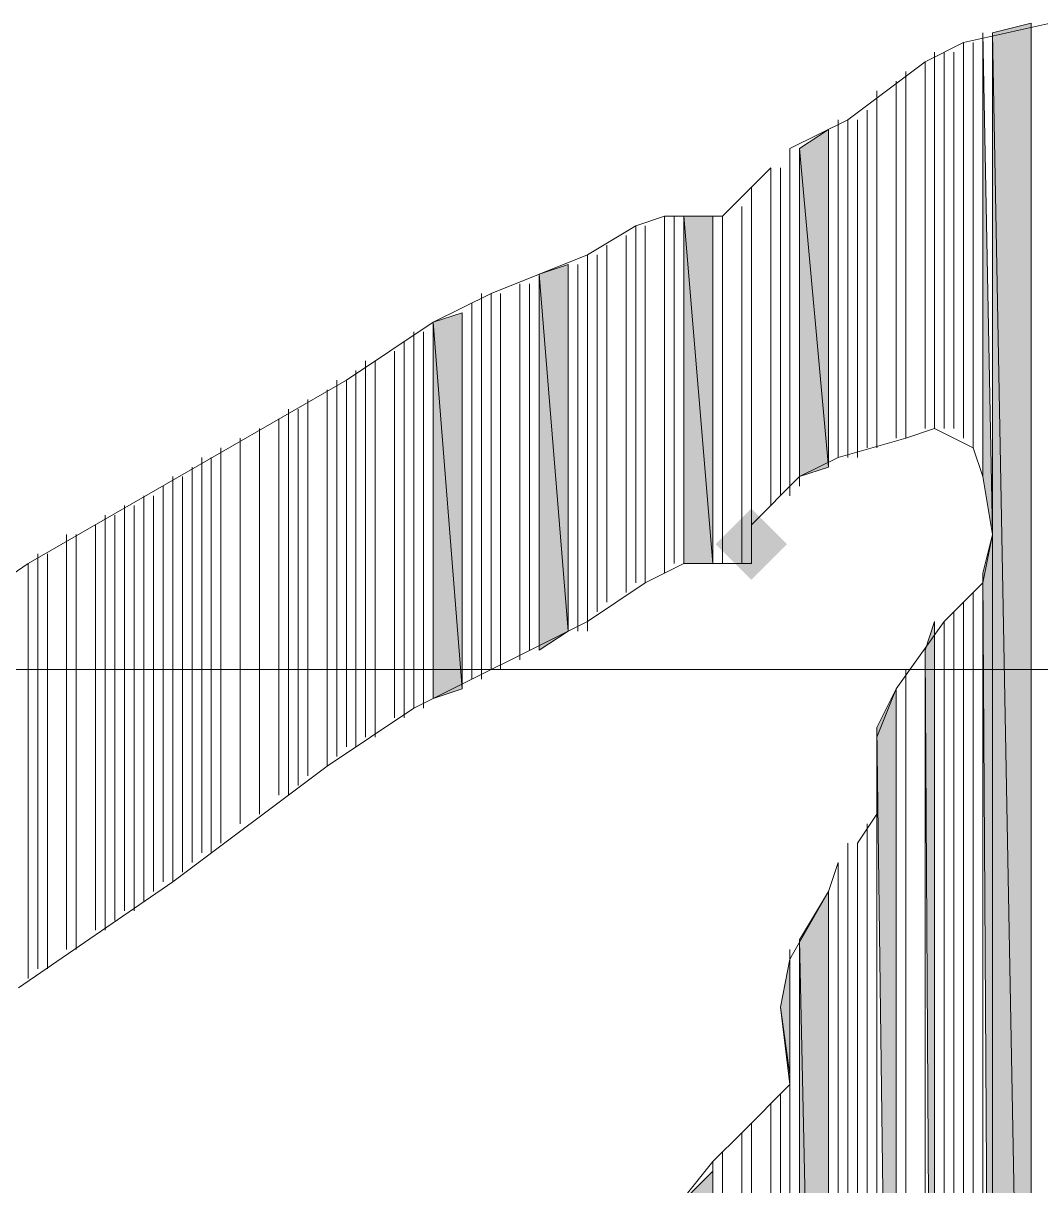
# Model space of a CAD drawing. Header units: millimetres. Extents: x -30643 to 86172, y -19411 to 63186.
# Drawn here: x 83050.5 to 83124.7, y -1744.5 to -1659.7 of the extents above; entities that cross this region are included whole.
import ezdxf

# ---------------------------------------------------------------- set-up
doc = ezdxf.new("R2010")
doc.units = ezdxf.units.MM

msp = doc.modelspace()

# ---------------------------------------------------------------- hatches: boundary and pattern name
h = msp.add_hatch(color=0)
h.dxf.hatch_style = 2
h.paths.add_polyline_path([(83124.025, -1812.359), (83124.025, -1659.661), (83121.211, -1660.364)])
h = msp.add_hatch(color=0)
h.dxf.hatch_style = 2
h.paths.add_polyline_path([(83120.507, -1692.733), (83121.211, -1696.956), (83120.507, -1660.364)])
h = msp.add_hatch(color=0)
h.dxf.hatch_style = 2
h.paths.add_polyline_path([(83121.211, -1814.47), (83124.025, -1812.359), (83121.211, -1660.364)])
h = msp.add_hatch(color=0)
h.dxf.hatch_style = 2
h.paths.add_polyline_path([(83109.248, -1692.03), (83109.248, -1667.401), (83107.137, -1668.808)])
h = msp.add_hatch(color=0)
h.dxf.hatch_style = 2
h.paths.add_polyline_path([(83107.137, -1692.733), (83109.248, -1692.03), (83107.137, -1668.808)])
h = msp.add_hatch(color=0)
h.dxf.hatch_style = 2
h.paths.add_polyline_path([(83098.693, -1699.067), (83100.804, -1699.067), (83098.693, -1673.734)])
h = msp.add_hatch(color=0)
h.dxf.hatch_style = 2
h.paths.add_polyline_path([(83100.804, -1699.067), (83100.804, -1673.734), (83098.693, -1673.734)])
h = msp.add_hatch(color=0)
h.dxf.hatch_style = 2
h.paths.add_polyline_path([(83090.249, -1703.992), (83090.249, -1677.253), (83088.138, -1677.956)])
h = msp.add_hatch(color=0)
h.dxf.hatch_style = 2
h.paths.add_polyline_path([(83088.138, -1705.4), (83090.249, -1703.992), (83088.138, -1677.956)])
h = msp.add_hatch(color=0)
h.dxf.hatch_style = 2
h.paths.add_polyline_path([(83082.508, -1708.214), (83082.508, -1680.771), (83080.397, -1681.475)])
h = msp.add_hatch(color=0)
h.dxf.hatch_style = 2
h.paths.add_polyline_path([(83080.397, -1708.918), (83082.508, -1708.214), (83080.397, -1681.475)])
h = msp.add_hatch(color=0)
h.dxf.hatch_style = 2
h.paths.add_polyline_path([(83103.619, -1700.263), (83101.015, -1697.659), (83103.619, -1695.056), (83106.222, -1697.659)])
h = msp.add_hatch(color=0)
h.dxf.hatch_style = 2
h.paths.add_polyline_path([(83121.211, -1814.47), (83121.211, -1696.956), (83120.507, -1699.77)])
h = msp.add_hatch(color=0)
h.dxf.hatch_style = 2
h.paths.add_polyline_path([(83116.988, -1817.988), (83116.988, -1703.289), (83116.285, -1705.4)])
h = msp.add_hatch(color=0)
h.dxf.hatch_style = 2
h.paths.add_polyline_path([(83114.174, -1820.099), (83114.174, -1708.214), (83112.767, -1711.029)])
h = msp.add_hatch(color=0)
h.dxf.hatch_style = 2
h.paths.add_polyline_path([(83109.248, -1824.322), (83109.248, -1722.992), (83107.137, -1726.51)])
h = msp.add_hatch(color=0)
h.dxf.hatch_style = 2
h.paths.add_polyline_path([(83107.137, -1825.729), (83109.248, -1824.322), (83107.137, -1726.51)])
h = msp.add_hatch(color=0)
h.dxf.hatch_style = 2
h.paths.add_polyline_path([(83106.433, -1736.362), (83106.433, -1727.917), (83105.73, -1731.436)])
h = msp.add_hatch(color=0)
h.dxf.hatch_style = 2
h.paths.add_polyline_path([(83100.804, -1829.951), (83100.804, -1743.398), (83098.693, -1745.51)])

# ---------------------------------------------------------------- linework, layer by layer
at = {"color": 0, "lineweight": 0}
for points in [[(83125.433, -1659.661), (83119.1, -1661.068)], [(83119.1, -1661.068), (83116.285, -1662.475)], [(83116.285, -1662.475), (83110.655, -1666.697)], [(83110.655, -1666.697), (83106.433, -1668.808)], [(83105.026, -1670.216), (83101.508, -1673.734)], [(83097.286, -1673.734), (83095.174, -1674.438)], [(83101.508, -1673.734), (83097.286, -1673.734)], [(83095.174, -1674.438), (83091.656, -1676.549)], [(83091.656, -1676.549), (83084.619, -1679.364)], [(83084.619, -1679.364), (83080.397, -1681.475)], [(83080.397, -1681.475), (83074.064, -1685.697)], [(83074.064, -1685.697), (83050.843, -1699.067)], [(83114.878, -1689.919), (83109.952, -1691.326)], [(83116.988, -1689.215), (83114.878, -1689.919)], [(83119.803, -1690.622), (83116.988, -1689.215)], [(83120.507, -1692.733), (83119.803, -1690.622)], [(83109.952, -1691.326), (83107.137, -1692.733)], [(83107.137, -1692.733), (83103.619, -1696.252)], [(83121.211, -1696.956), (83120.507, -1692.733)], [(83120.507, -1700.474), (83121.211, -1696.956)], [(83050.843, -1699.067), (83039.584, -1706.807)], [(83098.693, -1699.067), (83095.878, -1700.474)], [(83103.619, -1699.067), (83098.693, -1699.067)], [(83095.878, -1700.474), (83091.656, -1703.289)], [(83117.692, -1703.289), (83120.507, -1700.474)], [(83091.656, -1703.289), (83078.99, -1709.622)], [(83114.174, -1708.214), (83117.692, -1703.289)], [(79373.416, -1706.807), (84204.876, -1706.807)], [(83112.767, -1711.733), (83114.174, -1708.214)], [(83078.99, -1709.622), (83072.657, -1713.844)], [(83112.767, -1717.362), (83112.767, -1711.733)], [(83072.657, -1713.844), (83061.398, -1722.288)], [(83111.359, -1719.473), (83112.767, -1717.362)], [(83109.248, -1722.992), (83109.952, -1720.881)], [(83061.398, -1722.288), (83050.139, -1730.029)], [(83106.433, -1727.917), (83109.248, -1722.992)], [(83105.73, -1731.436), (83106.433, -1727.917)], [(83106.433, -1737.065), (83105.73, -1731.436)], [(83102.915, -1740.584), (83106.433, -1737.065)], [(83100.804, -1742.695), (83102.915, -1740.584)], [(83097.989, -1746.213), (83100.804, -1742.695)]]:
    msp.add_lwpolyline(points, dxfattribs=at)
for points in [[(83124.025, -1812.359), (83124.025, -1659.661), (83121.211, -1660.364)], [(83124.025, -1812.359), (83124.025, -1659.661)], [(83119.1, -1689.919), (83119.1, -1661.068)], [(83119.1, -1689.919), (83119.1, -1661.068)], [(83119.803, -1690.622), (83119.803, -1661.068)], [(83119.803, -1690.622), (83119.803, -1661.068)], [(83120.507, -1692.03), (83120.507, -1660.364)], [(83120.507, -1692.03), (83120.507, -1660.364)], [(83120.507, -1692.733), (83120.507, -1660.364)], [(83120.507, -1692.733), (83121.211, -1696.956), (83120.507, -1660.364)], [(83121.211, -1696.956), (83121.211, -1660.364)], [(83121.211, -1814.47), (83124.025, -1812.359), (83121.211, -1660.364)], [(83116.988, -1689.215), (83116.988, -1661.772)], [(83116.988, -1689.215), (83116.988, -1661.772)], [(83116.988, -1689.215), (83116.988, -1661.772)], [(83116.988, -1689.215), (83116.988, -1661.772)], [(83117.692, -1689.215), (83117.692, -1661.772)], [(83117.692, -1689.215), (83117.692, -1661.772)], [(83118.396, -1689.215), (83118.396, -1661.772)], [(83118.396, -1689.215), (83118.396, -1661.772)], [(83116.285, -1689.215), (83116.285, -1662.475)], [(83116.285, -1689.215), (83116.285, -1662.475)], [(83114.878, -1689.919), (83114.878, -1663.179)], [(83114.878, -1689.919), (83114.878, -1663.179)], [(83114.174, -1689.919), (83114.174, -1663.883)], [(83114.174, -1689.919), (83114.174, -1663.883)], [(83114.878, -1689.919), (83114.878, -1663.883)], [(83114.878, -1689.919), (83114.878, -1663.883)], [(83112.767, -1690.622), (83112.767, -1664.586)], [(83112.767, -1690.622), (83112.767, -1664.586)], [(83112.767, -1690.622), (83112.767, -1664.586)], [(83112.767, -1690.622), (83112.767, -1664.586)], [(83112.767, -1690.622), (83112.767, -1665.29)], [(83112.767, -1690.622), (83112.767, -1665.29)], [(83112.063, -1690.622), (83112.063, -1665.994)], [(83112.063, -1690.622), (83112.063, -1665.994)], [(83109.952, -1691.326), (83109.952, -1666.697)], [(83109.952, -1691.326), (83109.952, -1666.697)], [(83110.655, -1691.326), (83110.655, -1666.697)], [(83110.655, -1691.326), (83110.655, -1666.697)], [(83111.359, -1691.326), (83111.359, -1666.697)], [(83111.359, -1691.326), (83111.359, -1666.697)], [(83109.248, -1692.03), (83109.248, -1667.401), (83107.137, -1668.808)], [(83109.248, -1692.03), (83109.248, -1667.401)], [(83109.952, -1691.326), (83109.952, -1667.401)], [(83109.952, -1691.326), (83109.952, -1667.401)], [(83106.433, -1693.437), (83106.433, -1668.808)], [(83106.433, -1693.437), (83106.433, -1668.808)], [(83106.433, -1694.141), (83106.433, -1669.512)], [(83106.433, -1694.141), (83106.433, -1669.512)], [(83106.433, -1693.437), (83106.433, -1669.512)], [(83106.433, -1693.437), (83106.433, -1669.512)], [(83107.137, -1693.437), (83107.137, -1668.808)], [(83107.137, -1693.437), (83107.137, -1668.808)], [(83107.137, -1692.733), (83107.137, -1668.808)], [(83107.137, -1692.733), (83107.137, -1668.808)], [(83107.137, -1692.733), (83107.137, -1668.808)], [(83107.137, -1692.733), (83109.248, -1692.03), (83107.137, -1668.808)], [(83105.026, -1694.845), (83105.026, -1670.216)], [(83105.026, -1694.845), (83105.026, -1670.216)], [(83105.026, -1694.845), (83105.026, -1670.216)], [(83105.026, -1694.845), (83105.026, -1670.216)], [(83105.73, -1694.141), (83105.73, -1670.216)], [(83105.73, -1694.141), (83105.73, -1670.216)], [(83103.619, -1699.067), (83103.619, -1671.623)], [(83103.619, -1699.067), (83103.619, -1671.623)], [(83103.619, -1697.659), (83103.619, -1671.623)], [(83103.619, -1697.659), (83103.619, -1671.623)], [(83103.619, -1697.659), (83103.619, -1671.623)], [(83103.619, -1697.659), (83103.619, -1671.623)], [(83103.619, -1696.252), (83103.619, -1671.623)], [(83103.619, -1696.252), (83103.619, -1671.623)], [(83097.286, -1699.77), (83097.286, -1673.734)], [(83097.286, -1699.77), (83097.286, -1673.734)], [(83097.286, -1699.77), (83097.286, -1673.734)], [(83097.286, -1699.77), (83097.286, -1673.734)], [(83097.989, -1699.067), (83097.989, -1673.734)], [(83097.989, -1699.067), (83097.989, -1673.734)], [(83097.989, -1699.067), (83097.989, -1673.734)], [(83097.989, -1699.067), (83097.989, -1673.734)], [(83097.989, -1699.067), (83097.989, -1673.734)], [(83097.989, -1699.067), (83097.989, -1673.734)], [(83098.693, -1699.067), (83098.693, -1673.734)], [(83098.693, -1699.067), (83100.804, -1699.067), (83098.693, -1673.734)], [(83100.804, -1699.067), (83100.804, -1673.734), (83098.693, -1673.734)], [(83100.804, -1699.067), (83100.804, -1673.734)], [(83100.804, -1699.067), (83100.804, -1673.734)], [(83100.804, -1699.067), (83100.804, -1673.734)], [(83101.508, -1699.067), (83101.508, -1673.734)], [(83101.508, -1699.067), (83101.508, -1673.734)], [(83102.915, -1699.067), (83102.915, -1673.031)], [(83102.915, -1699.067), (83102.915, -1673.031)], [(83095.174, -1700.474), (83095.174, -1674.438)], [(83095.174, -1700.474), (83095.174, -1674.438)], [(83095.174, -1700.474), (83095.174, -1674.438)], [(83095.174, -1700.474), (83095.174, -1674.438)], [(83095.174, -1700.474), (83095.174, -1674.438)], [(83095.174, -1700.474), (83095.174, -1674.438)], [(83095.878, -1700.474), (83095.878, -1674.438)], [(83095.878, -1700.474), (83095.878, -1674.438)], [(83095.878, -1700.474), (83095.878, -1674.438)], [(83095.878, -1700.474), (83095.878, -1674.438)], [(83095.878, -1699.77), (83095.878, -1674.438)], [(83095.878, -1699.77), (83095.878, -1674.438)], [(83094.471, -1701.178), (83094.471, -1675.142)], [(83094.471, -1701.178), (83094.471, -1675.142)], [(83094.471, -1701.178), (83094.471, -1675.142)], [(83094.471, -1701.178), (83094.471, -1675.142)], [(83093.063, -1701.881), (83093.063, -1675.845)], [(83093.063, -1701.881), (83093.063, -1675.845)], [(83091.656, -1703.289), (83091.656, -1676.549)], [(83091.656, -1703.289), (83091.656, -1676.549)], [(83091.656, -1703.289), (83091.656, -1676.549)], [(83091.656, -1703.289), (83091.656, -1676.549)], [(83091.656, -1703.289), (83091.656, -1676.549)], [(83091.656, -1703.289), (83091.656, -1676.549)], [(83091.656, -1703.289), (83091.656, -1676.549)], [(83091.656, -1703.289), (83091.656, -1676.549)], [(83092.36, -1702.585), (83092.36, -1676.549)], [(83092.36, -1702.585), (83092.36, -1676.549)], [(83090.249, -1703.992), (83090.249, -1677.253), (83088.138, -1677.956)], [(83088.138, -1705.4), (83088.138, -1677.956)], [(83088.138, -1705.4), (83090.249, -1703.992), (83088.138, -1677.956)], [(83090.249, -1703.992), (83090.249, -1677.253)], [(83090.953, -1703.992), (83090.953, -1677.253)], [(83090.953, -1703.992), (83090.953, -1677.253)], [(83091.656, -1703.992), (83091.656, -1677.253)], [(83091.656, -1703.992), (83091.656, -1677.253)], [(83086.73, -1706.103), (83086.73, -1678.66)], [(83086.73, -1706.103), (83086.73, -1678.66)], [(83087.434, -1705.4), (83087.434, -1678.66)], [(83087.434, -1705.4), (83087.434, -1678.66)], [(83083.916, -1707.511), (83083.916, -1679.364)], [(83083.916, -1707.511), (83083.916, -1679.364)], [(83084.619, -1706.807), (83084.619, -1679.364)], [(83084.619, -1706.807), (83084.619, -1679.364)], [(83085.323, -1706.807), (83085.323, -1679.364)], [(83085.323, -1706.807), (83085.323, -1679.364)], [(83085.323, -1706.807), (83085.323, -1679.364)], [(83085.323, -1706.807), (83085.323, -1679.364)], [(83083.212, -1707.511), (83083.212, -1680.067)], [(83083.212, -1707.511), (83083.212, -1680.067)], [(83082.508, -1708.214), (83082.508, -1680.771), (83080.397, -1681.475)], [(83082.508, -1708.214), (83082.508, -1680.771)], [(83078.99, -1709.622), (83078.99, -1682.178)], [(83078.99, -1709.622), (83078.99, -1682.178)], [(83078.99, -1709.622), (83078.99, -1682.178)], [(83078.99, -1709.622), (83078.99, -1682.178)], [(83079.694, -1709.622), (83079.694, -1682.178)], [(83079.694, -1709.622), (83079.694, -1682.178)], [(83080.397, -1708.918), (83080.397, -1681.475)], [(83080.397, -1708.918), (83080.397, -1681.475)], [(83080.397, -1708.918), (83080.397, -1681.475)], [(83080.397, -1708.918), (83082.508, -1708.214), (83080.397, -1681.475)], [(83078.286, -1710.326), (83078.286, -1682.882)], [(83078.286, -1710.326), (83078.286, -1682.882)], [(83077.583, -1710.326), (83077.583, -1683.586)], [(83077.583, -1710.326), (83077.583, -1683.586)], [(83077.583, -1710.326), (83077.583, -1683.586)], [(83077.583, -1710.326), (83077.583, -1683.586)], [(83075.472, -1711.733), (83075.472, -1684.289)], [(83075.472, -1711.733), (83075.472, -1684.289)], [(83076.175, -1711.733), (83076.175, -1684.289)], [(83076.175, -1711.733), (83076.175, -1684.289)], [(83076.175, -1711.029), (83076.175, -1684.289)], [(83076.175, -1711.029), (83076.175, -1684.289)], [(83074.768, -1712.437), (83074.768, -1684.993)], [(83074.768, -1712.437), (83074.768, -1684.993)], [(83072.657, -1713.844), (83072.657, -1686.4)], [(83072.657, -1713.844), (83072.657, -1686.4)], [(83072.657, -1713.844), (83072.657, -1686.4)], [(83072.657, -1713.844), (83072.657, -1686.4)], [(83072.657, -1713.844), (83072.657, -1686.4)], [(83072.657, -1713.844), (83072.657, -1686.4)], [(83072.657, -1713.844), (83072.657, -1686.4)], [(83072.657, -1713.844), (83072.657, -1686.4)], [(83073.36, -1713.14), (83073.36, -1685.697)], [(83073.36, -1713.14), (83073.36, -1685.697)], [(83074.064, -1712.437), (83074.064, -1685.697)], [(83074.064, -1712.437), (83074.064, -1685.697)], [(83071.249, -1714.547), (83071.249, -1687.104)], [(83071.249, -1714.547), (83071.249, -1687.104)], [(83069.842, -1715.955), (83069.842, -1687.808)], [(83069.842, -1715.955), (83069.842, -1687.808)], [(83070.546, -1715.251), (83070.546, -1687.808)], [(83070.546, -1715.251), (83070.546, -1687.808)], [(83070.546, -1715.251), (83070.546, -1687.808)], [(83070.546, -1715.251), (83070.546, -1687.808)], [(83069.138, -1715.955), (83069.138, -1688.512)], [(83069.138, -1715.955), (83069.138, -1688.512)], [(83066.324, -1718.066), (83066.324, -1689.919)], [(83066.324, -1718.066), (83066.324, -1689.919)], [(83067.731, -1717.362), (83067.731, -1689.215)], [(83067.731, -1717.362), (83067.731, -1689.215)], [(83067.731, -1717.362), (83067.731, -1689.215)], [(83067.731, -1717.362), (83067.731, -1689.215)], [(83067.731, -1717.362), (83067.731, -1689.215)], [(83067.731, -1717.362), (83067.731, -1689.215)], [(83064.916, -1719.473), (83064.916, -1690.622)], [(83064.916, -1719.473), (83064.916, -1690.622)], [(83063.509, -1720.177), (83063.509, -1691.326)], [(83063.509, -1720.177), (83063.509, -1691.326)], [(83064.213, -1720.177), (83064.213, -1691.326)], [(83064.213, -1720.177), (83064.213, -1691.326)], [(83064.213, -1719.473), (83064.213, -1691.326)], [(83064.213, -1719.473), (83064.213, -1691.326)], [(83064.916, -1719.473), (83064.916, -1691.326)], [(83064.916, -1719.473), (83064.916, -1691.326)], [(83062.805, -1720.881), (83062.805, -1692.03)], [(83062.805, -1720.881), (83062.805, -1692.03)], [(83063.509, -1720.177), (83063.509, -1692.03)], [(83063.509, -1720.177), (83063.509, -1692.03)], [(83061.398, -1722.288), (83061.398, -1692.733)], [(83061.398, -1722.288), (83061.398, -1692.733)], [(83061.398, -1721.584), (83061.398, -1692.733)], [(83061.398, -1721.584), (83061.398, -1692.733)], [(83061.398, -1721.584), (83061.398, -1692.733)], [(83061.398, -1721.584), (83061.398, -1692.733)], [(83062.102, -1721.584), (83062.102, -1692.733)], [(83062.102, -1721.584), (83062.102, -1692.733)], [(83059.287, -1723.695), (83059.287, -1694.141)], [(83059.287, -1723.695), (83059.287, -1694.141)], [(83059.287, -1723.695), (83059.287, -1694.141)], [(83059.287, -1723.695), (83059.287, -1694.141)], [(83059.99, -1722.992), (83059.99, -1694.141)], [(83059.99, -1722.992), (83059.99, -1694.141)], [(83060.694, -1722.288), (83060.694, -1693.437)], [(83060.694, -1722.288), (83060.694, -1693.437)], [(83060.694, -1722.288), (83060.694, -1693.437)], [(83060.694, -1722.288), (83060.694, -1693.437)], [(83060.694, -1722.288), (83060.694, -1693.437)], [(83060.694, -1722.288), (83060.694, -1693.437)], [(83057.88, -1724.399), (83057.88, -1694.845)], [(83057.88, -1724.399), (83057.88, -1694.845)], [(83058.583, -1724.399), (83058.583, -1694.845)], [(83058.583, -1724.399), (83058.583, -1694.845)], [(83058.583, -1724.399), (83058.583, -1694.845)], [(83058.583, -1724.399), (83058.583, -1694.845)], [(83058.583, -1723.695), (83058.583, -1694.845)], [(83058.583, -1723.695), (83058.583, -1694.845)], [(83056.472, -1725.103), (83056.472, -1695.548)], [(83056.472, -1725.103), (83056.472, -1695.548)], [(83056.472, -1725.103), (83056.472, -1695.548)], [(83056.472, -1725.103), (83056.472, -1695.548)], [(83057.176, -1725.103), (83057.176, -1695.548)], [(83057.176, -1725.103), (83057.176, -1695.548)], [(83057.176, -1725.103), (83057.176, -1695.548)], [(83057.176, -1725.103), (83057.176, -1695.548)], [(83057.176, -1724.399), (83057.176, -1695.548)], [(83057.176, -1724.399), (83057.176, -1695.548)], [(83057.176, -1724.399), (83057.176, -1695.548)], [(83057.176, -1724.399), (83057.176, -1695.548)], [(83055.769, -1725.806), (83055.769, -1696.252)], [(83055.769, -1725.806), (83055.769, -1696.252)], [(83056.472, -1725.806), (83056.472, -1696.252)], [(83056.472, -1725.806), (83056.472, -1696.252)], [(83056.472, -1725.806), (83056.472, -1696.252)], [(83056.472, -1725.806), (83056.472, -1696.252)], [(83056.472, -1725.806), (83056.472, -1696.252)], [(83056.472, -1725.806), (83056.472, -1696.252)], [(83053.657, -1727.214), (83053.657, -1696.956)], [(83053.657, -1727.214), (83053.657, -1696.956)], [(83054.361, -1727.214), (83054.361, -1696.956)], [(83054.361, -1727.214), (83054.361, -1696.956)], [(83121.211, -1814.47), (83121.211, -1696.956), (83120.507, -1699.77)], [(83051.546, -1728.621), (83051.546, -1698.363)], [(83051.546, -1728.621), (83051.546, -1698.363)], [(83052.25, -1728.621), (83052.25, -1698.363)], [(83052.25, -1728.621), (83052.25, -1698.363)], [(83052.25, -1728.621), (83052.25, -1698.363)], [(83052.25, -1728.621), (83052.25, -1698.363)], [(83052.25, -1728.621), (83052.25, -1698.363)], [(83052.25, -1728.621), (83052.25, -1698.363)], [(83052.25, -1728.621), (83052.25, -1698.363)], [(83052.25, -1728.621), (83052.25, -1698.363)], [(83053.657, -1727.214), (83053.657, -1697.659)], [(83053.657, -1727.214), (83053.657, -1697.659)], [(83053.657, -1727.214), (83053.657, -1697.659)], [(83053.657, -1727.214), (83053.657, -1697.659)], [(83050.843, -1729.325), (83050.843, -1699.067)], [(83050.843, -1729.325), (83050.843, -1699.067)], [(83050.843, -1729.325), (83050.843, -1699.067)], [(83050.843, -1729.325), (83050.843, -1699.067)], [(83120.507, -1815.174), (83120.507, -1699.77)], [(83120.507, -1815.174), (83120.507, -1699.77)], [(83120.507, -1815.174), (83120.507, -1700.474)], [(83120.507, -1815.174), (83120.507, -1700.474)], [(83119.803, -1815.877), (83119.803, -1701.178)], [(83119.803, -1815.877), (83119.803, -1701.178)], [(83118.396, -1817.285), (83118.396, -1702.585)], [(83118.396, -1817.285), (83118.396, -1702.585)], [(83119.1, -1816.581), (83119.1, -1701.881)], [(83119.1, -1816.581), (83119.1, -1701.881)], [(83116.988, -1817.988), (83116.988, -1703.289), (83116.285, -1705.4)], [(83116.988, -1817.988), (83116.988, -1703.289)], [(83116.988, -1817.988), (83116.988, -1703.289)], [(83116.988, -1817.988), (83116.988, -1703.289)], [(83117.692, -1817.285), (83117.692, -1703.289)], [(83117.692, -1817.285), (83117.692, -1703.289)], [(83116.285, -1818.692), (83116.285, -1705.4)], [(83116.285, -1818.692), (83116.285, -1705.4)], [(83114.878, -1820.099), (83114.878, -1706.807)], [(83114.878, -1820.099), (83114.878, -1706.807)], [(83114.878, -1819.396), (83114.878, -1706.807)], [(83114.878, -1819.396), (83114.878, -1706.807)], [(83114.174, -1820.099), (83114.174, -1708.214), (83112.767, -1711.029)], [(83114.174, -1820.099), (83114.174, -1708.214)], [(83112.767, -1717.362), (83112.767, -1711.029)], [(83112.767, -1820.803), (83112.767, -1711.029)], [(83112.767, -1820.803), (83112.767, -1717.362)], [(83112.767, -1820.803), (83112.767, -1717.362)], [(83112.767, -1820.803), (83112.767, -1717.362)], [(83112.063, -1821.507), (83112.063, -1718.066)], [(83112.063, -1821.507), (83112.063, -1718.066)], [(83112.767, -1821.507), (83112.767, -1718.066)], [(83112.767, -1821.507), (83112.767, -1718.066)], [(83110.655, -1822.914), (83110.655, -1719.473)], [(83110.655, -1822.914), (83110.655, -1719.473)], [(83111.359, -1822.914), (83111.359, -1719.473)], [(83111.359, -1822.914), (83111.359, -1719.473)], [(83109.952, -1822.914), (83109.952, -1720.881)], [(83109.952, -1822.914), (83109.952, -1720.881)], [(83109.952, -1823.618), (83109.952, -1721.584)], [(83109.952, -1823.618), (83109.952, -1721.584)], [(83109.248, -1824.322), (83109.248, -1722.992), (83107.137, -1726.51)], [(83109.248, -1824.322), (83109.248, -1722.992)], [(83106.433, -1825.729), (83106.433, -1727.214)], [(83106.433, -1825.729), (83106.433, -1727.214)], [(83107.137, -1825.729), (83107.137, -1726.51)], [(83107.137, -1825.729), (83107.137, -1726.51)], [(83107.137, -1825.729), (83107.137, -1726.51)], [(83107.137, -1825.729), (83107.137, -1726.51)], [(83107.137, -1825.729), (83107.137, -1726.51)], [(83107.137, -1825.729), (83109.248, -1824.322), (83107.137, -1726.51)], [(83106.433, -1736.362), (83106.433, -1727.917), (83105.73, -1731.436)], [(83106.433, -1736.362), (83106.433, -1727.917)], [(83106.433, -1737.065), (83106.433, -1727.917)], [(83106.433, -1826.433), (83106.433, -1727.917)], [(83106.433, -1826.433), (83106.433, -1737.065)], [(83106.433, -1826.433), (83106.433, -1737.065)], [(83106.433, -1826.433), (83106.433, -1737.065)], [(83105.73, -1827.136), (83105.73, -1737.769)], [(83105.73, -1827.136), (83105.73, -1737.769)], [(83105.026, -1827.136), (83105.026, -1738.473)], [(83105.026, -1827.136), (83105.026, -1738.473)], [(83105.026, -1827.136), (83105.026, -1738.473)], [(83105.026, -1827.136), (83105.026, -1738.473)], [(83103.619, -1828.544), (83103.619, -1739.88)], [(83103.619, -1828.544), (83103.619, -1739.88)], [(83103.619, -1828.544), (83103.619, -1739.88)], [(83103.619, -1828.544), (83103.619, -1739.88)], [(83103.619, -1827.84), (83103.619, -1739.88)], [(83103.619, -1827.84), (83103.619, -1739.88)], [(83103.619, -1827.84), (83103.619, -1739.88)], [(83103.619, -1827.84), (83103.619, -1739.88)], [(83102.915, -1828.544), (83102.915, -1740.584)], [(83102.915, -1828.544), (83102.915, -1740.584)], [(83101.508, -1829.247), (83101.508, -1741.991)], [(83101.508, -1829.247), (83101.508, -1741.991)], [(83100.804, -1829.951), (83100.804, -1742.695)], [(83100.804, -1829.951), (83100.804, -1742.695)], [(83100.804, -1829.951), (83100.804, -1743.398), (83098.693, -1745.51)], [(83100.804, -1829.951), (83100.804, -1743.398)]]:
    msp.add_lwpolyline(points, close=True, dxfattribs=at)

doc.saveas('drawing.dxf')
